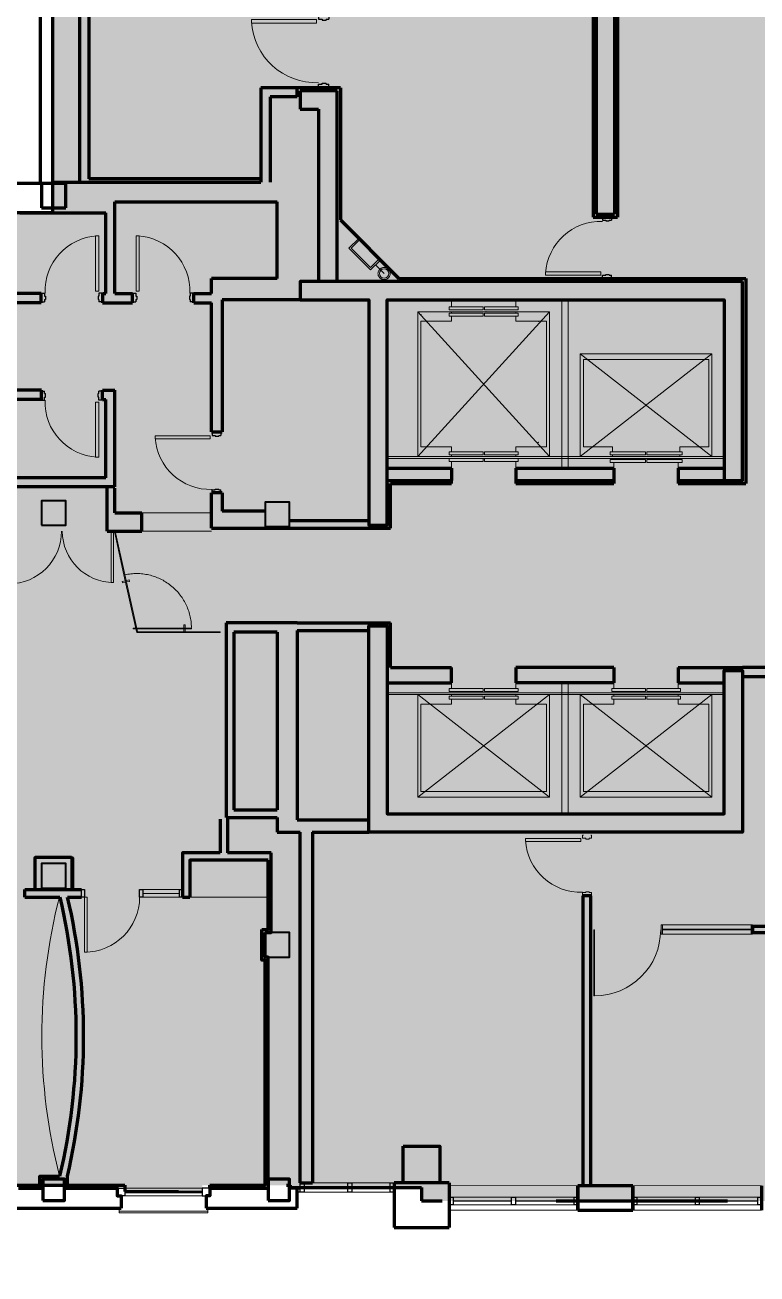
# Model space of a CAD drawing. Header units: inches. Extents: x -2124 to 6036, y -4479 to 801.
# Drawn here: x 1412 to 1890, y -3221 to -2406 of the extents above; entities that cross this region are included whole.
import ezdxf

# ---------------------------------------------------------------- set-up
doc = ezdxf.new("R2010")
doc.units = ezdxf.units.IN
doc.header["$MEASUREMENT"] = 0
doc.linetypes.add('DGN Style 2', pattern=[186.341636, 111.804981, -74.536654])
doc.linetypes.add('DGN Style 4', pattern=[298.332959, 149.073308, -74.536654, 0.186342, -74.536654])
for name, color, linetype, lineweight in [('A-AREA-Floor Common', 250, 'DGN Style 2', 80), ('A-AREA-VERTICAL', 253, 'DGN Style 2', 80), ('a-bp-02N-_-03S - A-COLS', 2, 'Continuous', 70), ('a-bp-02N-_-03S - A-DOOR', 1, 'Continuous', 13), ('a-bp-02N-_-03S - A-EQUIP', 2, 'Continuous', 30), ('a-bp-02N-_-03S - A-FLOR-EVTR', 2, 'Continuous', 13), ('a-bp-02N-_-03S - A-FLOR-LEVL', 30, 'Continuous', 13), ('a-bp-02N-_-03S - A-FLOR-OVHD', 1, 'DGN Style 2', 13), ('a-bp-02N-_-03S - A-GLAZ', 2, 'Continuous', 0), ('a-bp-02N-_-03S - A-WALL-FULL', 6, 'Continuous', 70), ('a-fp-02N-_-03S - A-DOOR', 1, 'Continuous', 13), ('a-fp-02N-_-03S - A-FLOR-WDWK', 7, 'Continuous', 13), ('a-fp-02N-_-03S - A-GLAZ', 2, 'Continuous', 13), ('a-fp-02N-_-03S - A-WALL-FULL', 6, 'Continuous', 70)]:
    doc.layers.add(name, color=color, linetype=linetype, lineweight=lineweight)
for name, color, linetype, lineweight, true_color in [('A-AREA-TENANT 3', 7, 'DGN Style 2', 80, 0xffc3a3), ('A-AREA-TENANT 5', 7, 'DGN Style 2', 80, 0xac69ff), ('A-AREA-UNKNOWN', 7, 'DGN Style 2', 80, 0xff6b6e)]:
    doc.layers.add(name, color=color, linetype=linetype, lineweight=lineweight, true_color=true_color)

# ---------------------------------------------------------------- blocks, each defined once
blk = doc.blocks.new('WIN7FT')
at = {"layer": 'a-bp-02N-_-03S - A-GLAZ', "linetype": 'Continuous', "lineweight": 13}
for p, q in [((0, 0), (84, 0)), ((0, -16), (84, -16))]:
    blk.add_line(p, q, dxfattribs=at)
at = {"layer": 'a-bp-02N-_-03S - A-GLAZ', "linetype": 'Continuous', "lineweight": 70}
for p, q in [((0, 0), (0, -16)), ((84, 0), (84, -16))]:
    blk.add_line(p, q, dxfattribs=at)
at = {"layer": 'a-bp-02N-_-03S - A-GLAZ', "linetype": 'Continuous', "lineweight": 0}
for p, q in [((2.5, -7.5), (40.75, -7.5)), ((43.25, -7.5), (81.5, -7.5)), ((40.75, -12.5), (2.5, -12.5)), ((81.5, -12.5), (43.25, -12.5))]:
    blk.add_line(p, q, dxfattribs=at)
at = {"layer": 'a-bp-02N-_-03S - A-GLAZ', "linetype": 'Continuous', "lineweight": 30}
for p, q in [((2.5, -10), (40.75, -10)), ((43.25, -10), (81.5, -10))]:
    blk.add_line(p, q, dxfattribs=at)
at = {"layer": 'a-bp-02N-_-03S - A-GLAZ', "linetype": 'Continuous', "lineweight": 30, "flags": 128}
for points in [[(0, -7.5), (2.5, -7.5), (2.5, -12.5), (0, -12.5), (0, -7.5)], [(40.75, -7.5), (43.25, -7.5), (43.25, -12.5), (40.75, -12.5), (40.75, -7.5)], [(81.5, -7.5), (84, -7.5), (84, -12.5), (81.5, -12.5), (81.5, -7.5)]]:
    blk.add_lwpolyline(points, close=True, dxfattribs=at)
blk = doc.blocks.new('DRJAMB_5')
at = {"layer": 'a-bp-02N-_-03S - A-DOOR', "linetype": 'Continuous', "lineweight": 30}
for p, q in [((0, 5.75), (2, 5.75)), ((0, 5.75), (0, 5.141375)), ((0, 0), (2, 0)), ((2, 5.75), (2, 3.75)), ((2, 3.75), (2.5, 3.75)), ((2, 1.5), (2.5, 1.5)), ((2, 1.5), (2, 0)), ((2.5, 3.75), (2.5, 1.5))]:
    blk.add_line(p, q, dxfattribs=at)
at = {"layer": 'a-bp-02N-_-03S - A-DOOR', "linetype": 'Continuous', "lineweight": 13}
blk.add_line((0, 0), (0, 0.48325), dxfattribs=at)
blk = doc.blocks.new('DRJAMB_6')
at = {"layer": 'a-bp-02N-_-03S - A-DOOR', "linetype": 'Continuous', "lineweight": 30}
for p, q in [((0, 5.75), (2, 5.75)), ((0, 5.75), (0, 5.141375)), ((0, 0), (2, 0)), ((2, 5.75), (2, 3.75)), ((2, 3.75), (2.5, 3.75)), ((2, 1.5), (2.5, 1.5)), ((2, 1.5), (2, 0)), ((2.5, 3.75), (2.5, 1.5))]:
    blk.add_line(p, q, dxfattribs=at)
at = {"layer": 'a-bp-02N-_-03S - A-DOOR', "linetype": 'Continuous', "lineweight": 13}
blk.add_line((0, 0), (0, 0.48325), dxfattribs=at)
blk = doc.blocks.new('*U149')
at = {"layer": 'a-bp-02N-_-03S - A-DOOR', "linetype": 'Continuous', "lineweight": 0}
for p, q in [((-21.52875, -17.84175), (-21.52875, -15.84175)), ((-21.52875, -17.84175), (14.553375, -17.84175)), ((-21.473125, -15.84175), (14.553375, -15.84175)), ((14.553375, -17.84175), (14.553375, -15.84175))]:
    blk.add_line(p, q, dxfattribs=at)
blk.add_arc((14.47125, -18.76775), 36, 87.918625, 176.815261111, dxfattribs=at)
at = {"layer": 'a-bp-02N-_-03S - A-DOOR', "linetype": 'Continuous', "lineweight": 30, "extrusion": (0, 0, -1), "rotation": 270}
blk.add_blockref('DRJAMB_5', (-21.52875, 19.973), dxfattribs=at)
at = {"layer": 'a-bp-02N-_-03S - A-DOOR', "linetype": 'Continuous', "lineweight": 30, "rotation": 90}
blk.add_blockref('DRJAMB_6', (21.52875, -19.972875), dxfattribs=at)
blk = doc.blocks.new('*U157')
at = {"layer": 'a-bp-02N-_-03S - A-EQUIP', "linetype": 'Continuous', "lineweight": 13}
for p, q in [((-4.38, 14.61), (3.63, 14.61)), ((3.63, 14.61), (3.63, -3.39)), ((3.63, -3.39), (-4.38, -3.39))]:
    blk.add_line(p, q, dxfattribs=at)
at = {"layer": 'a-bp-02N-_-03S - A-EQUIP', "linetype": 'DGN Style 4', "lineweight": 13}
blk.add_line((0.12, -4.39), (0.13, -12.36), dxfattribs=at)
at = {"layer": 'a-bp-02N-_-03S - A-EQUIP', "linetype": 'Continuous', "lineweight": 13, "extrusion": (0, 0, -1), "flags": 128}
for points in [[(4.38, 16.36), (4.63, 16.36), (4.63, -5.14), (4.38, -5.14), (4.38, 16.36)], [(4.37, 15.61), (-4.63, 15.61), (-4.63, -4.39), (4.38, -4.39), (4.37, 15.61)]]:
    blk.add_lwpolyline(points, close=True, dxfattribs=at)
at = {"layer": 'a-bp-02N-_-03S - A-EQUIP', "linetype": 'DGN Style 2', "lineweight": 13, "extrusion": (0, 0, -1)}
blk.add_circle((-0.13, -12.36), 4, dxfattribs=at)
at = {"layer": 'a-bp-02N-_-03S - A-EQUIP', "linetype": 'Continuous', "lineweight": 13, "extrusion": (0, 0, -1)}
blk.add_circle((-0.13, -12.36), 3, dxfattribs=at)
blk = doc.blocks.new('DRJAMB_7')
at = {"layer": 'a-bp-02N-_-03S - A-DOOR', "linetype": 'Continuous', "lineweight": 30}
for p, q in [((0, 5.75), (2, 5.75)), ((0, 5.75), (0, 5.141375)), ((0, 0), (2, 0)), ((2, 5.75), (2, 3.75)), ((2, 3.75), (2.5, 3.75)), ((2, 1.5), (2.5, 1.5)), ((2, 1.5), (2, 0)), ((2.5, 3.75), (2.5, 1.5))]:
    blk.add_line(p, q, dxfattribs=at)
at = {"layer": 'a-bp-02N-_-03S - A-DOOR', "linetype": 'Continuous', "lineweight": 13}
blk.add_line((0, 0), (0, 0.48325), dxfattribs=at)
blk = doc.blocks.new('DRJAMB_8')
at = {"layer": 'a-bp-02N-_-03S - A-DOOR', "linetype": 'Continuous', "lineweight": 30}
for p, q in [((0, 5.75), (2, 5.75)), ((0, 5.75), (0, 5.141375)), ((0, 0), (2, 0)), ((2, 5.75), (2, 3.75)), ((2, 3.75), (2.5, 3.75)), ((2, 1.5), (2.5, 1.5)), ((2, 1.5), (2, 0)), ((2.5, 3.75), (2.5, 1.5))]:
    blk.add_line(p, q, dxfattribs=at)
at = {"layer": 'a-bp-02N-_-03S - A-DOOR', "linetype": 'Continuous', "lineweight": 13}
blk.add_line((0, 0), (0, 0.48325), dxfattribs=at)
blk = doc.blocks.new('DOOR')
at = {"layer": 'a-bp-02N-_-03S - A-DOOR', "linetype": 'Continuous', "lineweight": 0}
for p, q in [((-42.45775, 1.45025), (-42.45775, 3.45025)), ((-42.45775, 1.45025), (-6.375625, 1.45025)), ((-42.402125, 3.45025), (-6.375625, 3.45025)), ((-6.375625, 1.45025), (-6.375625, 3.45025))]:
    blk.add_line(p, q, dxfattribs=at)
blk.add_arc((-6.45775, 0.52425), 36, 87.918625, 176.815261111, dxfattribs=at)
at = {"layer": 'a-bp-02N-_-03S - A-DOOR', "linetype": 'Continuous', "lineweight": 30, "extrusion": (0, 0, -1), "rotation": 270}
blk.add_blockref('DRJAMB_7', (-0.59975, 38.765), dxfattribs=at)
at = {"layer": 'a-bp-02N-_-03S - A-DOOR', "linetype": 'Continuous', "lineweight": 30, "rotation": 90}
blk.add_blockref('DRJAMB_8', (0.59975, -0.680875), dxfattribs=at)
blk = doc.blocks.new('DRJAMB_9')
at = {"layer": 'a-bp-02N-_-03S - A-DOOR', "linetype": 'Continuous', "lineweight": 30}
for p, q in [((0, 5.75), (2, 5.75)), ((0, 5.75), (0, 5.141375)), ((0, 0), (2, 0)), ((2, 5.75), (2, 3.75)), ((2, 3.75), (2.5, 3.75)), ((2, 1.5), (2.5, 1.5)), ((2, 1.5), (2, 0)), ((2.5, 3.75), (2.5, 1.5))]:
    blk.add_line(p, q, dxfattribs=at)
at = {"layer": 'a-bp-02N-_-03S - A-DOOR', "linetype": 'Continuous', "lineweight": 13}
blk.add_line((0, 0), (0, 0.48325), dxfattribs=at)
blk = doc.blocks.new('DRJAMB_10')
at = {"layer": 'a-bp-02N-_-03S - A-DOOR', "linetype": 'Continuous', "lineweight": 30}
for p, q in [((0, 5.75), (2, 5.75)), ((0, 5.75), (0, 5.141375)), ((0, 0), (2, 0)), ((2, 5.75), (2, 3.75)), ((2, 3.75), (2.5, 3.75)), ((2, 1.5), (2.5, 1.5)), ((2, 1.5), (2, 0)), ((2.5, 3.75), (2.5, 1.5))]:
    blk.add_line(p, q, dxfattribs=at)
at = {"layer": 'a-bp-02N-_-03S - A-DOOR', "linetype": 'Continuous', "lineweight": 13}
blk.add_line((0, 0), (0, 0.48325), dxfattribs=at)
blk = doc.blocks.new('DOOR_1')
at = {"layer": 'a-bp-02N-_-03S - A-DOOR', "linetype": 'Continuous', "lineweight": 0}
for p, q in [((-42.46, 1.45), (-42.46, 3.45)), ((-42.46, 1.45), (-6.38, 1.45)), ((-42.4, 3.45), (-6.38, 3.45)), ((-6.38, 1.45), (-6.38, 3.45))]:
    blk.add_line(p, q, dxfattribs=at)
blk.add_arc((-6.46, 0.52), 36, 87.91863, 176.81526, dxfattribs=at)
at = {"layer": 'a-bp-02N-_-03S - A-DOOR', "linetype": 'Continuous', "lineweight": 30, "extrusion": (0, 0, -1), "rotation": 270}
blk.add_blockref('DRJAMB_9', (-0.6, 38.76), dxfattribs=at)
at = {"layer": 'a-bp-02N-_-03S - A-DOOR', "linetype": 'Continuous', "lineweight": 30, "rotation": 90}
blk.add_blockref('DRJAMB_10', (0.6, -0.68), dxfattribs=at)
blk = doc.blocks.new('*U197')
at = {"layer": 'a-bp-02N-_-03S - A-GLAZ'}
for p, q in [((-25.25, -2.5), (25.25, -2.5)), ((-25.25, -7.5), (25.25, -7.5))]:
    blk.add_line(p, q, dxfattribs=at)
at = {"layer": 'a-bp-02N-_-03S - A-GLAZ', "lineweight": 30}
for p, q in [((-25.25, -4.5), (25.25, -4.5)), ((-25.25, -5.5), (25.25, -5.5))]:
    blk.add_line(p, q, dxfattribs=at)
at = {"layer": 'a-bp-02N-_-03S - A-GLAZ', "lineweight": 30, "flags": 128}
for points in [[(-27.75, 5.5), (-27.75, -2.5), (-30.25, -2.5), (-30.25, -7.5)], [(27.75, 5.5), (27.75, -2.5), (30.25, -2.5), (30.25, -7.5)], [(-30.25, -7.5), (-25.25, -7.5), (-25.25, -2.5), (-27.75, -2.5)], [(30.25, -7.5), (25.25, -7.5), (25.25, -2.5), (27.75, -2.5)]]:
    blk.add_lwpolyline(points, dxfattribs=at)
at = {"layer": 'a-bp-02N-_-03S - A-GLAZ', "flags": 128}
blk.add_lwpolyline([(-29, 5.5), (-29, 7.5), (29, 7.5), (29, 5.5)], dxfattribs=at)
blk = doc.blocks.new('*U215')
at = {"layer": 'a-fp-02N-_-03S - A-DOOR', "color": 1, "linetype": 'Continuous', "lineweight": 13, "extrusion": (0, 0, -1), "flags": 128}
blk.add_lwpolyline([(18, 18), (16.25, 18), (16.25, -18), (18, -18), (18, 18)], close=True, dxfattribs=at)
at = {"layer": 'a-fp-02N-_-03S - A-DOOR', "color": 1, "linetype": 'Continuous', "lineweight": 0}
blk.add_arc((-18, 18), 36, 269.99995, 359.99995, dxfattribs=at)
blk = doc.blocks.new('DRJAMB_20')
at = {"layer": 'a-fp-02N-_-03S - A-DOOR', "color": 1, "linetype": 'Continuous', "lineweight": 13}
for p, q in [((0, 5.75), (2, 5.75)), ((0, 5.75), (0, 5.141375)), ((0, 0), (0, 0.48325)), ((0, 0), (2, 0)), ((2, 5.75), (2, 3.75)), ((2, 3.75), (2.5, 3.75)), ((2, 1.5), (2.5, 1.5)), ((2, 1.5), (2, 0)), ((2.5, 3.75), (2.5, 1.5))]:
    blk.add_line(p, q, dxfattribs=at)
blk = doc.blocks.new('DRJAMB_21')
at = {"layer": 'a-fp-02N-_-03S - A-DOOR', "color": 1, "linetype": 'Continuous', "lineweight": 13}
for p, q in [((0, 5.75), (2, 5.75)), ((0, 5.75), (0, 5.141375)), ((0, 0), (0, 0.48325)), ((0, 0), (2, 0)), ((2, 5.75), (2, 3.75)), ((2, 3.75), (2.5, 3.75)), ((2, 1.5), (2.5, 1.5)), ((2, 1.5), (2, 0)), ((2.5, 3.75), (2.5, 1.5))]:
    blk.add_line(p, q, dxfattribs=at)
blk = doc.blocks.new('*U216')
at = {"layer": 'a-fp-02N-_-03S - A-DOOR', "color": 1, "linetype": 'Continuous', "lineweight": 13}
for p, q in [((21.47, -15.59), (-14.55, -15.59)), ((-14.55, -17.59), (-14.55, -15.59)), ((21.53, -17.59), (21.53, -15.59)), ((21.53, -17.59), (-14.55, -17.59))]:
    blk.add_line(p, q, dxfattribs=at)
at = {"layer": 'a-fp-02N-_-03S - A-DOOR', "color": 1, "linetype": 'Continuous', "lineweight": 0, "extrusion": (0, 0, -1)}
blk.add_arc((14.47, -18.52), 36, 87.91863, 176.81526, dxfattribs=at)
at = {"layer": 'a-fp-02N-_-03S - A-DOOR', "color": 1, "linetype": 'Continuous', "lineweight": 13, "rotation": 270}
blk.add_blockref('DRJAMB_20', (-21.53, 19.72), dxfattribs=at)
at = {"layer": 'a-fp-02N-_-03S - A-DOOR', "color": 1, "linetype": 'Continuous', "lineweight": 13, "extrusion": (0, 0, -1), "rotation": 90}
blk.add_blockref('DRJAMB_21', (21.53, -19.72), dxfattribs=at)
blk = doc.blocks.new('*U220')
at = {"layer": 'a-fp-02N-_-03S - A-DOOR', "color": 1, "linetype": 'Continuous', "lineweight": 13, "flags": 128}
blk.add_lwpolyline([(-21.83, 21.58), (-21.33, 21.58), (-21.33, -21.58), (-21.83, -21.58), (-21.83, 21.58)], close=True, dxfattribs=at)
at = {"layer": 'a-fp-02N-_-03S - A-DOOR', "color": 1, "linetype": 'Continuous', "lineweight": 0}
blk.add_arc((-21.33, 21.58), 43.16, 270, 0, dxfattribs=at)
blk = doc.blocks.new('*U253')
at = {"layer": 'a-fp-02N-_-03S - A-DOOR', "flags": 128}
blk.add_lwpolyline([(-18, 18), (-16.25, 18), (-16.25, -18), (-18, -18), (-18, 18)], close=True, dxfattribs=at)
at = {"layer": 'a-fp-02N-_-03S - A-DOOR'}
blk.add_arc((-18, 18), 36, 269.99995, 359.99995, dxfattribs=at)
blk = doc.blocks.new('*U252')
at = {"layer": 'a-fp-02N-_-03S - A-DOOR'}
for p, q in [((-33, 15.56), (-33, 20.44)), ((31, 20.44), (7, 20.44)), ((31, 15.56), (7, 15.56))]:
    blk.add_line(p, q, dxfattribs=at)
at = {"layer": 'a-fp-02N-_-03S - A-DOOR', "lineweight": 30, "flags": 128}
for points in [[(-31, 15.56), (-33, 15.56), (-33, 20.44), (-31, 20.44), (-31, 15.56)], [(7, 15.56), (5, 15.56), (5, 20.44), (7, 20.44), (7, 15.56)], [(33, 15.56), (31, 15.56), (31, 20.44), (33, 20.44), (33, 15.56)]]:
    blk.add_lwpolyline(points, close=True, dxfattribs=at)
at = {"layer": 'a-fp-02N-_-03S - A-DOOR', "rotation": 359.9999999999999}
blk.add_blockref('*U253', (-13, -2.44), dxfattribs=at)

msp = doc.modelspace()

# ---------------------------------------------------------------- hatches: boundary and pattern name
at = {"layer": 'A-AREA-Floor Common'}
for points in [[(1880.85, -2831.6), (1880.85, -2827.47), (1648.85, -2827.47), (1648.85, -2798.35), (1636.85, -2798.35), (1636.85, -2801.35), (1543.71, -2802.35), (1479.62, -2802.35), (1465.02, -2736.74), (1465, -2736.66), (1465, -2736.64), (1465, -2707.6), (1388.29, -2707.6), (1388.29, -2778.85), (1219.79, -2778.85), (1219.79, -2638.6), (1169.7, -2638.6), (1169.7, -2520.49), (1190.02, -2520.49), (1190.02, -2528.62), (1246.02, -2528.62), (1246.02, -2520.49), (1296.52, -2520.49), (1296.52, -2528.62), (1352.52, -2528.62), (1352.52, -2520.49), (1403.02, -2520.49), (1403.02, -2528.62), (1430.26, -2528.62), (1430.26, -2519.07), (1468, -2519.07), (1468, -2587.5), (1534, -2587.5), (1534, -2734.59), (1636.85, -2734.59), (1636.85, -2732.59), (1648.85, -2732.59), (1648.85, -2703.47), (1880.85, -2703.47), (1880.85, -2573.47), (1799.21, -2573.47), (1799.21, -2306.46), (1899.38, -2306.4), (1899.38, -2493.32), (1957.78, -2493.32), (1957.78, -2831.6)], [(1534, -2734.59), (1534, -2587.5), (1468, -2587.5), (1468, -2519.07), (1604.19, -2519.05), (1604.2, -2573.47), (1636.85, -2573.47), (1636.85, -2734.59)]]:
    msp.add_hatch(color=256, dxfattribs=at).paths.add_polyline_path(points)
at = {"layer": 'A-AREA-TENANT 3'}
msp.add_hatch(color=256, dxfattribs=at).paths.add_polyline_path([(3455.7, -3221.44), (3416.07, -3215.02), (3379.37, -3204.94), (3339.31, -3195.57), (3299.24, -3188.04), (3296.77, -3187.69), (3256.44, -3181.81), (3215.2, -3177.41), (3172.48, -3174.71), (3131.76, -3173.8), (3090.76, -3173.8), (3011.76, -3173.8), (2131.28, -3173.76), (2131.26, -3213.5), (1931.26, -3213.5), (1931.28, -3173.76), (1671.26, -3173.76), (1671.26, -3165.01), (1585.38, -3165.01), (1585.38, -2932.97), (1880.85, -2932.97), (1880.85, -2831.6), (1957.78, -2831.6), (1957.78, -2655.69), (2895.81, -2655.69), (2895.81, -2667.81), (2951.62, -2667.81), (2951.62, -2676.5), (2989.62, -2676.5), (2989.62, -2846.25), (3363.25, -2846.25), (3363.19, -2620), (3185.94, -2620), (3185.75, -2409.12), (3976.32, -2409.12), (3976.81, -2628.41), (3905.25, -2628.41), (3905.25, -2697.91), (3950.75, -2697.91), (3950.75, -2709.41), (3976.99, -2709.41), (3978.03, -3173.83), (3608.54, -3173.83), (3602.18, -3178.43), (3569.08, -3198.99), (3534.64, -3212.64), (3495.62, -3220.56)])
at = {"layer": 'A-AREA-TENANT 5'}
msp.add_hatch(color=256, dxfattribs=at).paths.add_polyline_path([(65.52, -3167.49), (116.02, -3167.49), (116.02, -3163.49), (181.02, -3163.49), (181.02, -3167.49), (231.52, -3167.49), (231.52, -3163.49), (287.52, -3163.49), (287.52, -3167.49), (338.02, -3167.49), (338.02, -3163.49), (394.02, -3163.49), (394.02, -3167.49), (444.52, -3167.49), (444.52, -3163.49), (472.52, -3163.49), (528.02, -2738.99), (432.02, -2738.99), (432.02, -2558.99), (528.02, -2558.99), (528.02, -2738.99), (472.52, -3163.49), (500.52, -3163.49), (500.52, -3167.49), (551.02, -3167.49), (551.02, -3163.49), (607.02, -3163.49), (607.02, -3167.49), (657.52, -3167.49), (657.52, -3163.49), (713.52, -3163.49), (713.52, -3167.49), (764.02, -3167.49), (764.02, -3163.49), (820.02, -3163.49), (820.02, -3167.49), (870.52, -3167.49), (870.52, -3163.49), (926.52, -3163.49), (926.52, -3167.49), (977.02, -3167.49), (977.02, -3163.49), (1033.02, -3163.49), (1033.02, -3167.49), (1083.52, -3167.49), (1083.52, -3163.49), (1139.52, -3163.49), (1139.52, -3167.49), (1190.02, -3167.49), (1190.02, -3163.49), (1246.02, -3163.49), (1246.02, -3167.49), (1296.52, -3167.49), (1296.52, -3163.49), (1352.52, -3163.49), (1352.52, -3167.49), (1403.02, -3167.49), (1403.02, -3163.49), (1477.52, -3163.49), (1477.52, -3167.49), (1502.77, -3167.49), (1528.02, -3167.49), (1528.02, -3163.49), (1585.02, -3163.49), (1585.38, -3163.49), (1585.38, -2932.97), (1636.85, -2932.97), (1636.85, -2801.35), (1543.71, -2802.35), (1479.62, -2802.35), (1465, -2736.64), (1465, -2707.6), (1388.29, -2707.6), (1388.29, -2778.85), (1219.79, -2778.85), (1219.79, -2638.6), (1169.7, -2638.6), (1169.7, -2520.49), (1139.52, -2520.49), (1139.52, -2522.49), (1083.52, -2522.49), (1083.52, -2520.49), (1033.02, -2520.49), (1033.02, -2522.49), (977.02, -2522.49), (977.02, -2520.49), (926.52, -2520.49), (926.52, -2522.49), (870.52, -2522.49), (870.52, -2520.49), (820.02, -2520.49), (820.02, -2522.49), (764.02, -2522.49), (764.02, -2520.49), (713.52, -2520.49), (713.52, -2522.49), (575.02, -2522.49), (575.02, -2386.93), (556.02, -2386.89), (556.02, -2468.49), (353.02, -2468.49), (353.02, -2386.89), (18.02, -2386.89), (18.02, -2406.99), (18.02, -2445.24), (14.02, -2445.24), (14.02, -2491.74), (18.02, -2491.74), (18.02, -2548.99), (14.02, -2548.99), (14.02, -2595.49), (18.02, -2595.49), (18.02, -2634.49), (14.02, -2634.49), (14.02, -2680.99), (18.02, -2680.99), (18.02, -2719.99), (14.02, -2719.99), (14.02, -2766.49), (18.02, -2766.49), (18.02, -2805.49), (14.02, -2805.49), (14.02, -2851.99), (18.02, -2851.99), (18.02, -2890.99), (14.02, -2890.99), (14.02, -2937.49), (18.02, -2937.49), (18.02, -2976.49), (14.02, -2976.49), (14.02, -3022.99), (18.02, -3022.99), (18.02, -3078.74), (14.02, -3078.74), (14.02, -3125.24), (18.02, -3125.24), (18.02, -3163.5), (65.52, -3163.49)])
at = {"layer": 'A-AREA-VERTICAL'}
for points in [[(1604.2, -2573.47), (1604.19, -2519.05), (1430.26, -2519.07), (1430.24, -2386.92), (1604, -2386.89), (1587.15, -2386.89), (1587.14, -2306.57), (1773.21, -2306.54), (1799.21, -2306.46), (1799.21, -2573.47), (1636.85, -2573.47)], [(1636.85, -2732.59), (1636.85, -2573.47), (1880.85, -2573.47), (1880.85, -2703.47), (1648.85, -2703.47), (1648.85, -2732.59)], [(1636.85, -2932.97), (1636.85, -2798.35), (1648.85, -2798.35), (1648.85, -2827.47), (1880.85, -2827.47), (1880.85, -2932.97)]]:
    msp.add_hatch(color=256, dxfattribs=at).paths.add_polyline_path(points)

# ---------------------------------------------------------------- linework, layer by layer
at = {"layer": 'A-AREA-UNKNOWN', "color": 1, "true_color": 0xff1216, "flags": 128}
msp.add_lwpolyline([(18.02, -3163.5), (65.52, -3163.49), (65.52, -3167.49), (116.02, -3167.49), (116.02, -3163.49), (181.02, -3163.49), (181.02, -3167.49), (231.52, -3167.49), (231.52, -3163.49), (287.52, -3163.49), (287.52, -3167.49), (338.02, -3167.49), (338.02, -3163.49), (394.02, -3163.49), (394.02, -3167.49), (444.52, -3167.49), (444.52, -3163.49), (500.52, -3163.49), (500.52, -3167.49), (551.02, -3167.49), (551.02, -3163.49), (607.02, -3163.49), (607.02, -3167.49), (657.52, -3167.49), (657.52, -3163.49), (713.52, -3163.49), (713.52, -3167.49), (764.02, -3167.49), (764.02, -3163.49), (820.02, -3163.49), (820.02, -3167.49), (870.52, -3167.49), (870.52, -3163.49), (926.52, -3163.49), (926.52, -3167.49), (977.02, -3167.49), (977.02, -3163.49), (1033.02, -3163.49), (1033.02, -3167.49), (1083.52, -3167.49), (1083.52, -3163.49), (1139.52, -3163.49), (1139.52, -3167.49), (1190.02, -3167.49), (1190.02, -3163.49), (1246.02, -3163.49), (1246.02, -3167.49), (1296.52, -3167.49), (1296.52, -3163.49), (1352.52, -3163.49), (1352.52, -3167.49), (1403.02, -3167.49), (1403.02, -3163.49), (1477.52, -3163.49), (1477.52, -3167.49), (1528.02, -3167.49), (1528.02, -3163.49), (1585.38, -3163.49), (1585.38, -3165.01), (1671.26, -3165.01), (1671.26, -3173.76), (1931.28, -3173.76), (1931.28, -3213.56), (2131.26, -3213.5), (2131.28, -3173.76), (3090.76, -3173.8), (3131.76, -3173.8), (3172.48, -3174.71), (3215.2, -3177.41), (3256.44, -3181.81), (3299.24, -3188.04), (3339.31, -3195.57), (3379.37, -3204.94), (3416.07, -3215.02), (3455.7, -3221.44), (3495.62, -3220.56), (3534.64, -3212.64), (3569.08, -3198.99), (3602.18, -3178.43), (3608.54, -3173.83), (3978.03, -3173.83), (3975.2, -1905.04), (3660.25, -1905.04), (3660.25, -1910.28), (3351.25, -1910.24), (3351.25, -1905.04), (2739.22, -1905.04), (2739.22, -2208), (2770.4, -2208), (2770.4, -2307.22), (2371, -2307.22), (2371, -2228.99), (2051.51, -2228.99), (2051.51, -2306.32), (1587.14, -2306.57), (1587.15, -2386.89), (1430.24, -2386.92), (1430.26, -2528.62), (1403.02, -2528.62), (1403.02, -2520.49), (1352.52, -2520.49), (1352.52, -2528.62), (1296.52, -2528.62), (1296.52, -2520.49), (1246.02, -2520.49), (1246.02, -2528.62), (1190.02, -2528.62), (1190.02, -2520.49), (1139.52, -2520.49), (1139.52, -2522.49), (1083.52, -2522.49), (1083.52, -2522.49), (1083.52, -2522.49), (1083.52, -2522.49), (1083.52, -2520.49), (1033.02, -2520.49), (1033.02, -2522.49), (977.02, -2522.49), (977.02, -2520.49), (926.52, -2520.49), (926.52, -2520.49), (926.52, -2520.49), (926.52, -2522.49), (870.52, -2522.49), (870.52, -2520.49), (820.02, -2520.49), (820.02, -2520.49), (820.02, -2522.49), (764.02, -2522.49), (764.02, -2520.49), (713.52, -2520.49), (713.52, -2522.49), (575.02, -2522.49), (575.02, -2386.89), (362.02, -2386.89), (362.02, -2386.89), (362.02, -2386.89), (362.02, -2386.89), (362.02, -2386.89), (18.02, -2386.89), (18.02, -2386.89), (18.02, -2386.89), (18.02, -2386.89), (18.02, -2386.89), (18.02, -2386.89), (18.02, -2386.89), (18.02, -2386.89), (18.02, -2386.89), (18.02, -2445.24), (14.02, -2445.24), (14.02, -2491.74), (18.02, -2491.74), (18.02, -2548.99), (14.02, -2548.99), (14.02, -2595.49), (18.02, -2595.49), (18.02, -2634.49), (14.02, -2634.49), (14.02, -2680.99), (18.02, -2680.99), (18.02, -2719.99), (14.02, -2719.99), (14.02, -2766.49), (18.02, -2766.49), (18.02, -2805.49), (14.02, -2805.49), (14.02, -2851.99), (18.02, -2851.99), (18.02, -2890.99), (14.02, -2890.99), (14.02, -2937.49), (18.02, -2937.49), (18.02, -2976.49), (14.02, -2976.49), (14.02, -3022.99), (18.02, -3022.99), (18.02, -3078.74), (14.02, -3078.74), (14.02, -3125.24), (18.02, -3125.24), (18.02, -3163.5)], close=True, dxfattribs=at)
at = {"layer": 'a-bp-02N-_-03S - A-COLS'}
for p, q in [((1797.21, -2308.98), (1797.21, -2529.47)), ((1785.21, -2333), (1785.21, -2529.47)), ((1616.2, -2449), (1592, -2449)), ((1592, -2449), (1592, -2461)), ((1616.2, -2573.47), (1616.2, -2449)), ((1592, -2461), (1604, -2461)), ((1604.2, -2573.47), (1604.2, -2461)), ((1439.02, -2509.52), (1423.02, -2509.52)), ((1423.02, -2509.52), (1423.02, -2525.52)), ((1439.02, -2525.52), (1439.02, -2509.52)), ((1423.02, -2525.52), (1439.02, -2525.52)), ((1785.21, -2529.47), (1797.21, -2529.47))]:
    msp.add_line(p, q, dxfattribs=at)
at = {"layer": 'a-bp-02N-_-03S - A-COLS', "flags": 128}
for points in [[(1880.85, -2573.47), (1592, -2573.47), (1592, -2585.47), (1636.85, -2585.47), (1636.85, -2732.59), (1648.85, -2732.59), (1648.85, -2585.47), (1868.85, -2585.47), (1868.85, -2703.47), (1880.85, -2703.47), (1880.85, -2573.47)], [(1636.85, -2932.97), (1636.85, -2798.35), (1648.85, -2798.35), (1648.85, -2920.97), (1868.85, -2920.97), (1868.85, -2827.47), (1880.85, -2827.47), (1880.85, -2932.97), (1636.85, -2932.97)], [(1424.02, -3173.49), (1438.02, -3173.49), (1438.02, -3159.49), (1424.02, -3159.49), (1424.02, -3173.49)], [(1571.02, -3173.49), (1585.02, -3173.49), (1585.02, -3159.49), (1571.02, -3159.49), (1571.02, -3173.49)]]:
    msp.add_lwpolyline(points, close=True, dxfattribs=at)
at = {"layer": 'a-bp-02N-_-03S - A-COLS', "linetype": 'Continuous', "lineweight": 40, "flags": 128}
for points in [[(1423, -2732.62), (1439, -2732.62), (1439, -2716.62), (1423, -2716.62), (1423, -2732.62)], [(1569.02, -2733.49), (1585.02, -2733.49), (1585.02, -2717.49), (1569.02, -2717.49), (1569.02, -2733.49)], [(1423.02, -2969.51), (1439.02, -2969.51), (1439.02, -2953.51), (1423.02, -2953.51), (1423.02, -2969.51)], [(1569.02, -3014.49), (1585.02, -3014.49), (1585.02, -2998.49), (1569.02, -2998.49), (1569.02, -3014.49)]]:
    msp.add_lwpolyline(points, close=True, dxfattribs=at)
at = {"layer": 'a-bp-02N-_-03S - A-COLS', "linetype": 'Continuous', "lineweight": 70, "flags": 128}
msp.add_lwpolyline([(1659.25, -3138), (1683.25, -3138), (1683.25, -3162), (1659.25, -3162), (1659.25, -3138)], close=True, dxfattribs=at)
at = {"layer": 'a-bp-02N-_-03S - A-DOOR', "linetype": 'DGN Style 2', "flags": 128}
for points in [[(1476.06, -2770.23), (1475.84, -2769.25), (1477.79, -2768.82), (1478.01, -2769.79), (1476.06, -2770.23)], [(1476.06, -2770.23), (1475.84, -2769.25), (1477.79, -2768.82), (1478.01, -2769.79), (1476.06, -2770.23)], [(1476.06, -2770.23), (1475.84, -2769.25), (1477.79, -2768.82), (1478.01, -2769.79), (1476.06, -2770.23)], [(1485.18, -2802), (1485.67, -2801.9), (1477.41, -2764.8), (1476.92, -2764.91), (1485.18, -2802)], [(1485.18, -2802), (1485.67, -2801.9), (1477.41, -2764.8), (1476.92, -2764.91), (1485.18, -2802)], [(1485.18, -2802), (1485.67, -2801.9), (1477.41, -2764.8), (1476.92, -2764.91), (1485.18, -2802)], [(1480.45, -2769.25), (1480.23, -2768.27), (1478.28, -2768.71), (1478.5, -2769.68), (1480.45, -2769.25)], [(1480.45, -2769.25), (1480.23, -2768.27), (1478.28, -2768.71), (1478.5, -2769.68), (1480.45, -2769.25)], [(1480.45, -2769.25), (1480.23, -2768.27), (1478.28, -2768.71), (1478.5, -2769.68), (1480.45, -2769.25)]]:
    msp.add_lwpolyline(points, close=True, dxfattribs=at)
at = {"layer": 'a-bp-02N-_-03S - A-DOOR', "linetype": 'Continuous', "flags": 128}
for points in [[(1482.99, -2799.75), (1482.99, -2800.25), (1520.99, -2800.25), (1520.99, -2799.75), (1482.99, -2799.75)], [(1482.99, -2799.75), (1482.99, -2800.25), (1520.99, -2800.25), (1520.99, -2799.75), (1482.99, -2799.75)], [(1482.99, -2799.75), (1482.99, -2800.25), (1520.99, -2800.25), (1520.99, -2799.75), (1482.99, -2799.75)], [(1516.99, -2797.75), (1515.99, -2797.75), (1515.99, -2799.75), (1516.99, -2799.75), (1516.99, -2797.75)], [(1516.99, -2797.75), (1515.99, -2797.75), (1515.99, -2799.75), (1516.99, -2799.75), (1516.99, -2797.75)], [(1516.99, -2797.75), (1515.99, -2797.75), (1515.99, -2799.75), (1516.99, -2799.75), (1516.99, -2797.75)], [(1516.99, -2800.25), (1515.99, -2800.25), (1515.99, -2802.25), (1516.99, -2802.25), (1516.99, -2800.25)], [(1516.99, -2800.25), (1515.99, -2800.25), (1515.99, -2802.25), (1516.99, -2802.25), (1516.99, -2800.25)], [(1516.99, -2800.25), (1515.99, -2800.25), (1515.99, -2802.25), (1516.99, -2802.25), (1516.99, -2800.25)]]:
    msp.add_lwpolyline(points, close=True, dxfattribs=at)
at = {"layer": 'a-bp-02N-_-03S - A-DOOR', "linetype": 'DGN Style 2'}
msp.add_arc((1485.23, -2799.94), 35.76, 0.7958, 102.54314, dxfattribs=at)
msp.add_arc((1485.23, -2799.94), 35.76, 0.7958, 102.54314, dxfattribs=at)
msp.add_arc((1485.23, -2799.94), 35.76, 0.7958, 102.54314, dxfattribs=at)
at = {"layer": 'a-bp-02N-_-03S - A-FLOR-EVTR'}
for p, q in [((1690.85, -2585.47), (1690.85, -2589.97)), ((1732.85, -2589.98), (1732.85, -2585.48)), ((1762.85, -2695.47), (1762.85, -2585.48)), ((1766.85, -2695.47), (1766.85, -2585.48)), ((1668.85, -2687.72), (1754.85, -2593.22)), ((1754.85, -2687.72), (1668.85, -2593.22)), ((1754.85, -2593.22), (1668.85, -2593.22)), ((1690.85, -2593.22), (1690.85, -2594.13)), ((1690.85, -2599.47), (1690.85, -2596.59)), ((1732.85, -2593.22), (1732.85, -2594.13)), ((1732.85, -2599.47), (1732.85, -2596.59)), ((1732.85, -2599.47), (1752.85, -2599.47)), ((1752.85, -2681.47), (1752.85, -2599.47)), ((1754.85, -2593.22), (1754.85, -2687.72)), ((1860.85, -2687.72), (1774.85, -2620.72)), ((1774.85, -2687.72), (1860.85, -2620.72)), ((1776.85, -2681.47), (1776.85, -2624.47)), ((1776.85, -2624.47), (1858.85, -2624.47)), ((1858.85, -2624.47), (1858.85, -2681.47)), ((1690.85, -2681.47), (1690.85, -2684.36)), ((1732.85, -2681.47), (1732.85, -2684.36)), ((1732.85, -2681.47), (1752.85, -2681.47)), ((1795.85, -2681.47), (1776.85, -2681.47)), ((1795.85, -2681.47), (1795.85, -2684.36)), ((1839.85, -2681.47), (1839.85, -2684.36)), ((1648.85, -2687.72), (1868.85, -2687.72)), ((1648.85, -2688.97), (1868.85, -2688.97)), ((1690.85, -2687.72), (1690.85, -2686.82)), ((1732.85, -2687.72), (1732.85, -2686.82)), ((1776.85, -2688.97), (1734.35, -2688.97)), ((1795.85, -2687.72), (1795.85, -2686.82)), ((1839.85, -2687.72), (1839.85, -2686.82)), ((1690.85, -2695.47), (1690.85, -2690.97)), ((1732.85, -2695.47), (1732.85, -2690.97)), ((1796.85, -2691.72), (1796.85, -2695.47)), ((1838.85, -2695.47), (1838.85, -2691.72)), ((1690.85, -2839.22), (1690.85, -2835.47)), ((1732.85, -2839.22), (1732.85, -2835.47)), ((1762.85, -2921.47), (1762.85, -2835.47)), ((1766.85, -2921.47), (1766.85, -2835.47)), ((1796.85, -2839.22), (1796.85, -2835.47)), ((1838.85, -2839.22), (1838.85, -2835.47)), ((1648.85, -2841.97), (1868.85, -2841.97)), ((1648.85, -2843.22), (1868.85, -2843.22)), ((1668.85, -2843.22), (1754.85, -2910.22)), ((1754.85, -2843.22), (1668.85, -2910.22)), ((1690.85, -2843.22), (1690.85, -2844.13)), ((1732.85, -2843.22), (1732.85, -2844.13)), ((1860.85, -2843.22), (1774.85, -2910.22)), ((1774.85, -2843.22), (1860.85, -2910.22)), ((1796.85, -2843.22), (1796.85, -2844.13)), ((1838.85, -2843.22), (1838.85, -2844.13)), ((1690.85, -2849.47), (1690.85, -2846.59)), ((1732.85, -2849.47), (1732.85, -2846.59)), ((1796.85, -2849.47), (1796.85, -2846.59)), ((1838.85, -2849.47), (1838.85, -2846.59))]:
    msp.add_line(p, q, dxfattribs=at)
at = {"layer": 'a-bp-02N-_-03S - A-FLOR-EVTR', "flags": 128}
for points in [[(1689.35, -2589.97), (1711.35, -2589.97), (1711.35, -2591.97), (1689.35, -2591.97), (1689.35, -2589.97)], [(1734.35, -2589.97), (1712.35, -2589.97), (1712.35, -2591.97), (1734.35, -2591.97), (1734.35, -2589.97)], [(1689.35, -2594.22), (1711.35, -2594.22), (1711.35, -2596.22), (1689.35, -2596.22), (1689.35, -2594.22)], [(1734.35, -2594.22), (1712.35, -2594.22), (1712.35, -2596.22), (1734.35, -2596.22), (1734.35, -2594.22)], [(1689.35, -2686.72), (1711.35, -2686.72), (1711.35, -2684.72), (1689.35, -2684.72), (1689.35, -2686.72)], [(1689.35, -2690.97), (1711.35, -2690.97), (1711.35, -2688.97), (1689.35, -2688.97), (1689.35, -2690.97)], [(1734.35, -2686.72), (1712.35, -2686.72), (1712.35, -2684.72), (1734.35, -2684.72), (1734.35, -2686.72)], [(1734.35, -2690.97), (1712.35, -2690.97), (1712.35, -2688.97), (1734.35, -2688.97), (1734.35, -2690.97)], [(1794.35, -2686.72), (1817.35, -2686.72), (1817.35, -2684.72), (1794.35, -2684.72), (1794.35, -2686.72)], [(1794.35, -2691.72), (1817.35, -2691.72), (1817.35, -2689.72), (1794.35, -2689.72), (1794.35, -2691.72)], [(1841.35, -2686.72), (1818.35, -2686.72), (1818.35, -2684.72), (1841.35, -2684.72), (1841.35, -2686.72)], [(1841.35, -2691.72), (1818.35, -2691.72), (1818.35, -2689.72), (1841.35, -2689.72), (1841.35, -2691.72)], [(1689.35, -2839.22), (1711.35, -2839.22), (1711.35, -2841.22), (1689.35, -2841.22), (1689.35, -2839.22)], [(1689.35, -2844.22), (1711.35, -2844.22), (1711.35, -2846.22), (1689.35, -2846.22), (1689.35, -2844.22)], [(1734.35, -2839.22), (1712.35, -2839.22), (1712.35, -2841.22), (1734.35, -2841.22), (1734.35, -2839.22)], [(1734.35, -2844.22), (1712.35, -2844.22), (1712.35, -2846.22), (1734.35, -2846.22), (1734.35, -2844.22)], [(1795.35, -2839.22), (1817.35, -2839.22), (1817.35, -2841.22), (1795.35, -2841.22), (1795.35, -2839.22)], [(1795.35, -2844.22), (1817.35, -2844.22), (1817.35, -2846.22), (1795.35, -2846.22), (1795.35, -2844.22)], [(1840.35, -2839.22), (1818.35, -2839.22), (1818.35, -2841.22), (1840.35, -2841.22), (1840.35, -2839.22)], [(1840.35, -2844.22), (1818.35, -2844.22), (1818.35, -2846.22), (1840.35, -2846.22), (1840.35, -2844.22)]]:
    msp.add_lwpolyline(points, close=True, dxfattribs=at)
for points in [[(1668.85, -2593.22), (1668.85, -2687.72)], [(1670.85, -2593.22), (1668.85, -2593.22)], [(1668.85, -2593.22), (1690.85, -2593.22)], [(1670.85, -2599.47), (1670.85, -2681.47)], [(1670.85, -2599.47), (1690.85, -2599.47)], [(1795.85, -2687.72), (1774.85, -2687.72), (1774.85, -2620.72), (1860.85, -2620.72), (1860.85, -2687.72)], [(1670.85, -2681.47), (1690.85, -2681.47)], [(1858.85, -2681.47), (1839.85, -2681.47)], [(1668.85, -2687.72), (1690.85, -2687.72)], [(1860.85, -2687.72), (1839.85, -2687.72)], [(1732.85, -2843.22), (1754.85, -2843.22), (1754.85, -2910.22), (1668.85, -2910.22), (1668.85, -2843.22)], [(1668.85, -2843.22), (1690.85, -2843.22)], [(1796.85, -2843.22), (1774.85, -2843.22), (1774.85, -2910.22), (1860.85, -2910.22), (1860.85, -2843.22)], [(1860.85, -2843.22), (1838.85, -2843.22)], [(1732.85, -2849.47), (1752.85, -2849.47), (1752.85, -2906.47), (1670.85, -2906.47), (1670.85, -2849.47)], [(1670.85, -2849.47), (1690.85, -2849.47)], [(1796.85, -2849.47), (1776.85, -2849.47), (1776.85, -2906.47), (1858.85, -2906.47), (1858.85, -2849.47)], [(1858.85, -2849.47), (1838.85, -2849.47)]]:
    msp.add_lwpolyline(points, dxfattribs=at)
at = {"layer": 'a-bp-02N-_-03S - A-FLOR-EVTR'}
for p in [(1670.85, -2595.22), (1713.35, -2593.22), (1747.57, -2599.47), (1747.57, -2678.47)]:
    msp.add_point(p, dxfattribs=at)
at = {"layer": 'a-bp-02N-_-03S - A-FLOR-LEVL', "flags": 128}
msp.add_lwpolyline([(1531.77, -3178.49), (1531.77, -3181.49), (1473.77, -3181.49), (1473.77, -3178.49)], dxfattribs=at)
at = {"layer": 'a-bp-02N-_-03S - A-FLOR-OVHD', "color": 1, "linetype": 'DGN Style 2', "lineweight": 13}
for p, q in [((1471.02, -2724.49), (1534.02, -2724.49)), ((1471.02, -2724.49), (1534.02, -2724.49)), ((1471.02, -2736.49), (1534.02, -2736.49)), ((1471.02, -2736.49), (1534.02, -2736.49))]:
    msp.add_line(p, q, dxfattribs=at)
at = {"layer": 'a-bp-02N-_-03S - A-GLAZ', "linetype": 'Continuous', "lineweight": 0}
for p, q in [((1594.5, -3162.01), (1623.13, -3162.01)), ((1625.63, -3162.01), (1650.76, -3162.01)), ((1650.76, -3168.01), (1594.5, -3168.01))]:
    msp.add_line(p, q, dxfattribs=at)
at = {"layer": 'a-bp-02N-_-03S - A-GLAZ', "linetype": 'Continuous', "lineweight": 30}
for p, q in [((1592, -3166.01), (1590, -3166.01)), ((1592, -3168.01), (1590, -3168.01)), ((1594.5, -3165.01), (1623.13, -3165.01)), ((1625.63, -3165.01), (1650.76, -3165.01))]:
    msp.add_line(p, q, dxfattribs=at)
at = {"layer": 'a-bp-02N-_-03S - A-GLAZ', "flags": 128}
for points in [[(1471.13, -2736.57), (1477.41, -2764.8), (1476.92, -2764.91), (1470.64, -2736.68), (1471.13, -2736.57)], [(1471.13, -2736.57), (1477.41, -2764.8), (1476.92, -2764.91), (1470.64, -2736.68), (1471.13, -2736.57)], [(1471.13, -2736.57), (1477.41, -2764.8), (1476.92, -2764.91), (1470.64, -2736.68), (1471.13, -2736.57)], [(1539.73, -2802.25), (1485.25, -2802.25), (1485.25, -2802.75), (1539.73, -2802.75), (1539.73, -2802.25)], [(1539.73, -2802.25), (1485.25, -2802.25), (1485.25, -2802.75), (1539.73, -2802.75), (1539.73, -2802.25)], [(1539.73, -2802.25), (1485.25, -2802.25), (1485.25, -2802.75), (1539.73, -2802.75), (1539.73, -2802.25)]]:
    msp.add_lwpolyline(points, close=True, dxfattribs=at)
at = {"layer": 'a-bp-02N-_-03S - A-GLAZ', "linetype": 'Continuous', "lineweight": 30, "flags": 128}
for points in [[(1592, -3162.01), (1594.5, -3162.01), (1594.5, -3168.01), (1592, -3168.01), (1592, -3162.01)], [(1623.13, -3162.01), (1625.63, -3162.01), (1625.63, -3168.01), (1623.13, -3168.01), (1623.13, -3162.01)], [(1650.76, -3162.01), (1653.26, -3162.01), (1653.26, -3168.01), (1650.76, -3168.01), (1650.76, -3162.01)]]:
    msp.add_lwpolyline(points, close=True, dxfattribs=at)
at = {"layer": 'a-bp-02N-_-03S - A-WALL-FULL', "linetype": 'Continuous'}
for p, q in [((1799.21, -2316.94), (1799.21, -2531.47)), ((1783.21, -2357.05), (1783.21, -2531.47)), ((1422.25, -2386.89), (1422.25, -2508.6)), ((1430.25, -2398), (1430.25, -2508.63)), ((1448, -2398), (1448, -2508.6)), ((1454, -2400), (1454, -2506.6)), ((1566.38, -2447), (1566.38, -2508.59)), ((1590, -2447), (1566.38, -2447)), ((1590, -2453), (1572.38, -2453)), ((1572.38, -2453), (1572.38, -2508.59)), ((1590, -2453), (1590, -2447)), ((1618.2, -2447), (1590, -2447)), ((1618.2, -2447), (1618.2, -2533.36)), ((1430.25, -2508.63), (1566.38, -2508.59)), ((1566.38, -2506.6), (1454, -2506.6)), ((1471, -2521.6), (1577, -2521.6)), ((1471, -2581.38), (1471, -2521.6)), ((1577, -2571.47), (1577, -2521.6)), ((1409, -2528.62), (1465, -2528.62)), ((1465, -2581.38), (1465, -2528.62)), ((1618.2, -2533.36), (1656.31, -2571.47)), ((1783.21, -2531.47), (1799.21, -2531.47)), ((1577, -2571.47), (1534, -2571.47)), ((1534, -2581.38), (1534, -2571.47)), ((1656.31, -2571.47), (1789.46, -2571.47)), ((1789.46, -2571.47), (1882.85, -2571.47)), ((1882.85, -2571.47), (1882.85, -2705.47)), ((1422.86, -2581.38), (1396.2, -2581.38)), ((1422.86, -2587.5), (1422.86, -2581.38)), ((1463, -2581.38), (1465, -2581.38)), ((1463, -2581.38), (1463, -2587.5)), ((1471, -2581.38), (1482.43, -2581.38)), ((1482.43, -2587.5), (1482.43, -2581.38)), ((1522.57, -2587.5), (1522.57, -2581.38)), ((1522.57, -2581.38), (1534, -2581.38)), ((1422.86, -2587.5), (1401.7, -2587.5)), ((1463, -2587.5), (1482.43, -2587.5)), ((1463, -2587.5), (1471, -2587.5)), ((1522.57, -2587.5), (1534, -2587.5)), ((1534, -2671.6), (1534, -2587.5)), ((1592, -2585.47), (1541, -2585.47)), ((1541, -2585.47), (1541, -2671.56)), ((1422.99, -2644.5), (1401.7, -2644.5)), ((1422.99, -2650.62), (1422.99, -2644.5)), ((1462.99, -2650.62), (1462.99, -2644.5)), ((1462.99, -2644.5), (1471, -2644.5)), ((1471, -2707.6), (1471, -2644.5)), ((1422.99, -2650.62), (1389.29, -2650.62)), ((1462.99, -2650.62), (1465, -2650.62)), ((1465, -2701.6), (1465, -2650.62)), ((1534, -2671.6), (1541, -2671.6)), ((1648.85, -2695.47), (1690.85, -2695.47)), ((1690.85, -2695.47), (1690.85, -2703.47)), ((1732.85, -2695.47), (1796.85, -2695.47)), ((1732.85, -2695.47), (1732.85, -2703.47)), ((1796.85, -2695.47), (1796.85, -2703.47)), ((1838.85, -2695.47), (1868.85, -2695.47)), ((1838.85, -2695.47), (1838.85, -2703.47)), ((1465, -2701.6), (1359.29, -2701.6)), ((1648.85, -2703.47), (1690.85, -2703.47)), ((1650.85, -2705.47), (1690.85, -2705.47)), ((1650.85, -2734.59), (1650.85, -2705.47)), ((1690.85, -2705.47), (1690.85, -2703.47)), ((1732.85, -2703.47), (1796.85, -2703.47)), ((1732.85, -2703.47), (1732.85, -2705.47)), ((1732.85, -2705.47), (1796.85, -2705.47)), ((1796.85, -2703.47), (1796.85, -2705.47)), ((1838.85, -2703.47), (1868.85, -2703.47)), ((1838.85, -2703.47), (1838.85, -2705.47)), ((1838.85, -2705.47), (1882.85, -2705.47)), ((1471, -2707.6), (1388.29, -2707.6)), ((1541, -2711.56), (1534, -2711.56)), ((1534, -2734.59), (1534, -2711.56)), ((1541, -2711.56), (1541, -2723.47)), ((1568.99, -2723.47), (1541, -2723.47)), ((1585.02, -2729.59), (1636.85, -2729.59)), ((1534, -2734.59), (1650.85, -2734.59)), ((1590, -2796.35), (1543.71, -2796.35)), ((1543.71, -2796.35), (1543.71, -2923.51)), ((1590, -2796.35), (1650.85, -2796.35)), ((1650.85, -2825.47), (1650.85, -2796.35)), ((1548.71, -2802.35), (1548.71, -2918.51)), ((1577, -2802.35), (1548.71, -2802.35)), ((1577, -2802.35), (1577, -2918.51)), ((1590, -2801.35), (1590, -2924.97)), ((1590, -2801.35), (1636.85, -2801.35)), ((1650.85, -2825.47), (1690.85, -2825.47)), ((1690.85, -2835.47), (1690.85, -2825.47)), ((1732.85, -2825.47), (1732.85, -2835.47)), ((1796.85, -2825.47), (1732.85, -2825.47)), ((1796.85, -2825.47), (1796.85, -2835.47)), ((1838.85, -2825.47), (1880.85, -2825.47)), ((1838.85, -2825.47), (1838.85, -2835.47)), ((1648.85, -2835.47), (1690.85, -2835.47)), ((1796.85, -2835.47), (1732.85, -2835.47)), ((1838.85, -2835.47), (1868.85, -2835.47)), ((1548.71, -2918.51), (1577, -2918.51)), ((1543.71, -2923.51), (1577, -2923.51)), ((1577, -2923.51), (1577, -2932.97)), ((1590, -2924.97), (1636.85, -2924.97)), ((1577, -2932.97), (1592, -2932.97)), ((1592, -3162.01), (1592, -2932.97)), ((1599.79, -2932.97), (1636.85, -2932.97)), ((1600, -2932.97), (1600, -3162.01)), ((1592, -3162.01), (1600, -3162.01)), ((1653.26, -3162), (1653.26, -3191)), ((1689.26, -3162), (1653.26, -3162)), ((1689.26, -3162), (1689.26, -3191)), ((1773.26, -3179.76), (1773.26, -3163.76)), ((1773.26, -3163.76), (1809.26, -3163.76)), ((1809.26, -3179.76), (1809.26, -3163.76)), ((1773.26, -3179.76), (1809.26, -3179.76)), ((1653.26, -3191), (1689.26, -3191))]:
    msp.add_line(p, q, dxfattribs=at)
at = {"layer": 'a-bp-02N-_-03S - A-WALL-FULL'}
for p, q in [((1438.21, -2509.49), (1405.52, -2509.49)), ((1466.02, -2736.49), (1466.02, -2708.49)), ((1471.02, -2724.49), (1471.02, -2708.49)), ((1471.02, -2724.49), (1488.52, -2724.49)), ((1488.52, -2736.49), (1488.52, -2724.49)), ((1466.02, -2736.49), (1488.52, -2736.49)), ((1408.02, -3165.49), (1424.02, -3165.49)), ((1438.02, -3165.49), (1472.52, -3165.49)), ((1533.02, -3165.49), (1571.02, -3165.49)), ((1405.52, -3178.49), (1475.02, -3178.49)), ((1530.52, -3178.49), (1590.02, -3178.49))]:
    msp.add_line(p, q, dxfattribs=at)
at = {"layer": 'a-bp-02N-_-03S - A-WALL-FULL', "linetype": 'Continuous', "lineweight": 70}
for p, q in [((1989.08, -2825.47), (1880.85, -2825.47)), ((1995.2, -2831.6), (1880.85, -2831.6))]:
    msp.add_line(p, q, dxfattribs=at)
at = {"layer": 'a-bp-02N-_-03S - A-WALL-FULL', "flags": 128}
for points in [[(1472.52, -3165.49), (1472.52, -3170.49), (1475.02, -3170.49), (1475.02, -3178.49)], [(1533.02, -3165.49), (1533.02, -3170.49), (1530.52, -3170.49), (1530.52, -3178.49)]]:
    msp.add_lwpolyline(points, dxfattribs=at)
at = {"layer": 'a-bp-02N-_-03S - A-WALL-FULL', "linetype": 'Continuous', "flags": 128}
msp.add_lwpolyline([(1590.02, -3178.49), (1590.02, -3165.49), (1585.02, -3165.49)], dxfattribs=at)
at = {"layer": 'a-fp-02N-_-03S - A-FLOR-WDWK', "lineweight": 0}
msp.add_line((1539.73, -2924.4), (1539.73, -2936.17), dxfattribs=at)
at = {"layer": 'a-fp-02N-_-03S - A-FLOR-WDWK', "flags": 128}
msp.add_lwpolyline([(1520.02, -2951.37), (1571.02, -2951.37), (1571.02, -2975.37), (1520.02, -2975.37), (1520.02, -2951.37)], close=True, dxfattribs=at)
at = {"layer": 'a-fp-02N-_-03S - A-FLOR-WDWK'}
msp.add_arc((1788.55, -3066.22), 365.25, 165.59743, 194.47105, dxfattribs=at)
at = {"layer": 'a-fp-02N-_-03S - A-GLAZ'}
for p, q in [((1489.15, -2972.93), (1513.15, -2972.93)), ((1887.25, -2998), (1887.25, -2999))]:
    msp.add_line(p, q, dxfattribs=at)
at = {"layer": 'a-fp-02N-_-03S - A-GLAZ', "flags": 128}
for points in [[(1827.75, -2993.5), (1827.75, -2999.5), (1828.5, -2999.5), (1828.5, -2993.5), (1827.75, -2993.5)], [(1827.75, -2993.5), (1887.25, -2993.5), (1887.25, -2999.5), (1827.75, -2999.5), (1827.75, -2993.5)], [(1886.5, -2996.75), (1886.5, -2996.25), (1828.5, -2996.25), (1828.5, -2996.75), (1886.5, -2996.75)], [(1886.5, -2993.5), (1886.5, -2999.5), (1887.25, -2999.5), (1887.25, -2993.5), (1886.5, -2993.5)]]:
    msp.add_lwpolyline(points, close=True, dxfattribs=at)
at = {"layer": 'a-fp-02N-_-03S - A-WALL-FULL'}
for p, q in [((1412.29, -2975.37), (1412.29, -2970.5)), ((1515.15, -2975.37), (1520.02, -2975.37)), ((1472.52, -3165.49), (1472.52, -3163.49)), ((1533.02, -3165.49), (1533.02, -3163.49))]:
    msp.add_line(p, q, dxfattribs=at)
at = {"layer": 'a-fp-02N-_-03S - A-WALL-FULL', "linetype": 'Continuous'}
for p, q in [((1781.75, -2974.45), (1776.75, -2974.45)), ((1776.75, -3163.76), (1776.75, -2974.45)), ((1781.75, -3163.76), (1781.75, -2974.45))]:
    msp.add_line(p, q, dxfattribs=at)
at = {"layer": 'a-fp-02N-_-03S - A-WALL-FULL', "flags": 128}
for points in [[(1539.73, -2924.4), (1539.73, -2946.5)], [(1544.61, -2924.4), (1544.61, -2946.5)], [(1539.73, -2946.5), (1515.15, -2946.5), (1515.15, -2975.37)], [(1571.02, -2951.37), (1520.02, -2951.37), (1520.02, -2975.37)], [(1573.02, -2946.5), (1544.61, -2946.5)], [(1567.02, -2996.49), (1571.02, -2996.49), (1571.02, -2951.37)], [(1569.02, -2998.49), (1573.02, -2998.49), (1573.02, -2946.5)], [(1412.29, -2970.5), (1449.15, -2970.5)], [(1412.29, -2975.37), (1434.99, -2975.37)], [(1440.12, -2975.37), (1449.15, -2975.37)], [(1533.02, -3163.49), (1569.02, -3163.49), (1569.02, -3016.49), (1567.02, -3016.49), (1567.02, -2996.49)], [(1571.02, -3159.49), (1571.02, -3014.49), (1569.02, -3014.49), (1569.02, -2998.49)], [(1408.02, -3163.49), (1422.02, -3163.49), (1422.02, -3157.49), (1434.89, -3157.49)], [(1440.02, -3163.49), (1440.02, -3157.49)], [(1440.02, -3163.49), (1472.52, -3163.49)]]:
    msp.add_lwpolyline(points, dxfattribs=at)
at = {"layer": 'a-fp-02N-_-03S - A-WALL-FULL', "linetype": 'Continuous', "flags": 128}
msp.add_lwpolyline([(1911.25, -2998.5), (1947.75, -2998.5), (1951.75, -2998.5), (1951.75, -2934.97), (1947.75, -2934.97), (1947.75, -2994.5), (1887.25, -2994.5), (1887.25, -2998.5), (1906.25, -2998.5)], dxfattribs=at)
at = {"layer": 'a-fp-02N-_-03S - A-WALL-FULL', "flags": 128}
for points in [[(1418.77, -2970.25), (1419.02, -2970.25), (1419.02, -2949.75), (1418.77, -2949.75), (1418.77, -2970.25)], [(1442.77, -2949.25), (1442.77, -2949.5), (1419.27, -2949.5), (1419.27, -2949.25), (1442.77, -2949.25)], [(1443.27, -2970.25), (1443.02, -2970.25), (1443.02, -2949.75), (1443.27, -2949.75), (1443.27, -2970.25)]]:
    msp.add_lwpolyline(points, close=True, dxfattribs=at)
at = {"layer": 'a-fp-02N-_-03S - A-WALL-FULL', "extrusion": (0, 0, -1)}
msp.add_arc((-1050.83, -3066.22), 394.76, 166.69465, 193.36842, dxfattribs=at)
at = {"layer": 'a-fp-02N-_-03S - A-WALL-FULL'}
msp.add_arc((1050.83, -3066.22), 399.76, 346.80183, 13.13594, dxfattribs=at)

# ---------------------------------------------------------------- block references
at = {"layer": 'a-bp-02N-_-03S - A-DOOR', "linetype": 'Continuous', "lineweight": 0, "extrusion": (0, 0, -1), "xscale": 1.176593029970011, "yscale": 1.176593029970011, "zscale": 1.176593029970011, "rotation": 180}
msp.add_blockref('*U149', (-1585.44, -2423.5), dxfattribs=at)
at = {"layer": 'a-bp-02N-_-03S - A-DOOR', "linetype": 'Continuous', "lineweight": 0}
msp.add_blockref('*U149', (1773.69, -2551.45), dxfattribs=at)
at = {"layer": 'a-bp-02N-_-03S - A-DOOR', "linetype": 'Continuous', "lineweight": 0, "extrusion": (0, 0, -1)}
for p, rotation in [((-1461.89, -2586.19), 270), ((-1539.66, -2672.72), 180)]:
    msp.add_blockref('DOOR', p, dxfattribs=dict(at, rotation=rotation))
at = {"layer": 'a-bp-02N-_-03S - A-DOOR', "linetype": 'Continuous', "lineweight": 0}
for name, p, rotation in [('DOOR_1', (1483.46, -2586.19), 270), ('DOOR', (1461.89, -2645.81), 90)]:
    msp.add_blockref(name, p, dxfattribs=dict(at, rotation=rotation))
at = {"layer": 'a-bp-02N-_-03S - A-EQUIP', "linetype": 'Continuous', "lineweight": 13, "extrusion": (0, 0, -1), "xscale": 1.000001534106741, "yscale": 1.000001534106741, "zscale": 1.000001534106741, "rotation": 315}
msp.add_blockref('*U157', (-1638.13, -2559.48), dxfattribs=at)
at = {"layer": 'a-bp-02N-_-03S - A-GLAZ', "rotation": 180}
msp.add_blockref('*U197', (1502.77, -3172.99), dxfattribs=at)
at = {"layer": 'a-bp-02N-_-03S - A-GLAZ', "linetype": 'Continuous', "lineweight": 13, "xscale": 1.000000001084206, "yscale": 1.000000001084206, "zscale": 1.000000001084206, "rotation": 359.997331952825}
for p in [(1689.26, -3163.76), (1809.26, -3163.76)]:
    msp.add_blockref('WIN7FT', p, dxfattribs=at)
at = {"layer": 'a-fp-02N-_-03S - A-DOOR', "color": 1, "linetype": 'Continuous', "lineweight": 13, "xscale": 0.9561764034167876, "yscale": 0.9561764034167876, "zscale": 0.9561764034167876, "rotation": 0.0001989436757132542}
msp.add_blockref('*U215', (1418.97, -2753.7), dxfattribs=at)
at = {"layer": 'a-fp-02N-_-03S - A-DOOR', "color": 1, "linetype": 'Continuous', "lineweight": 13, "extrusion": (0, 0, -1), "xscale": 0.9296903949891889, "yscale": 0.9296903949891889, "zscale": 0.9296903949891889, "rotation": 0.0001989436757132541}
msp.add_blockref('*U215', (-1453.41, -2753.22), dxfattribs=at)
at = {"layer": 'a-fp-02N-_-03S - A-DOOR', "color": 1, "linetype": 'Continuous', "lineweight": 13, "rotation": 180}
msp.add_blockref('*U216', (1760.6, -2954.73), dxfattribs=at)
at = {"layer": 'a-fp-02N-_-03S - A-DOOR', "lineweight": 30}
msp.add_blockref('*U252', (1482.15, -2990.93), dxfattribs=at)
at = {"layer": 'a-fp-02N-_-03S - A-DOOR', "color": 1, "linetype": 'Continuous', "lineweight": 13}
msp.add_blockref('*U220', (1805.51, -3018.33), dxfattribs=at)

doc.saveas('drawing.dxf')
